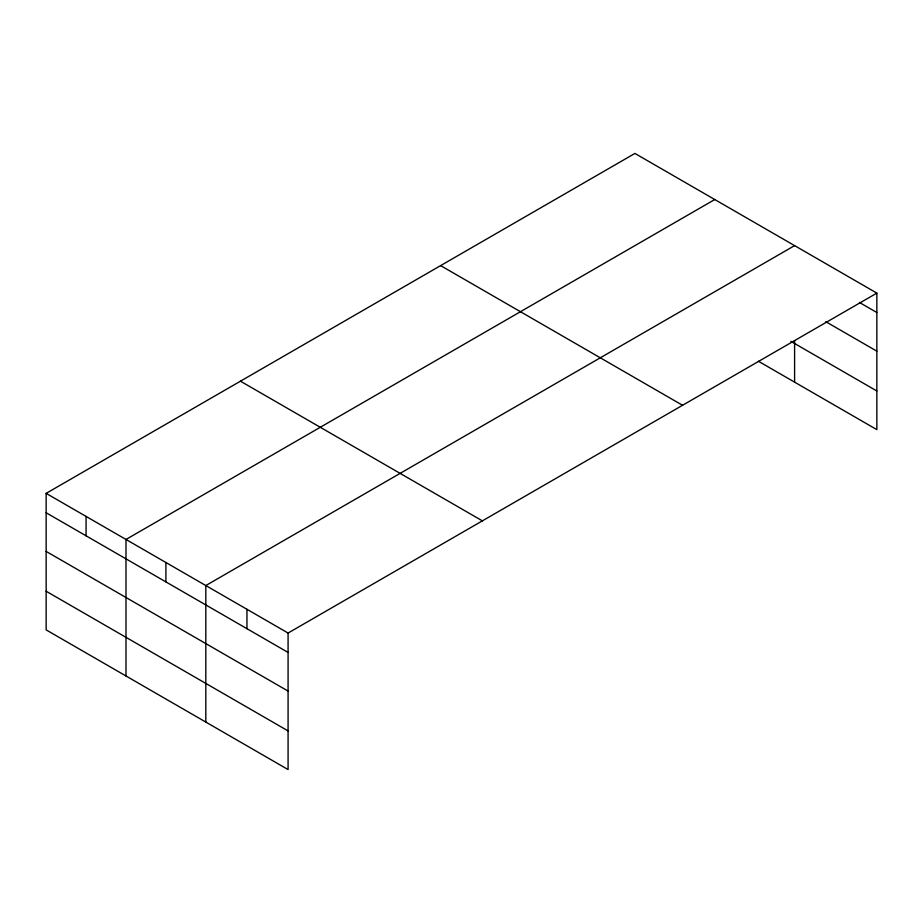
<?xml version="1.0" encoding="UTF-8"?>
<svg xmlns="http://www.w3.org/2000/svg" width="923" height="923" viewBox="0 0 923 923"><rect width="100%" height="100%" fill="white"/><g stroke="black" fill="none" stroke-linecap="round" stroke-linejoin="round"><path stroke-width="1.38" d="M46.15 493.367L288.08 633.04L288.08 769.563L46.15 629.89L46.15 493.367L634.92 153.437L876.85 293.11L876.85 429.633L758.418 361.262M714.76 199.53L125.99 539.459L125.99 675.982M794.599 245.622L205.817 585.551L205.817 722.074M288.08 633.04L876.85 293.11M859.405 302.444L876.85 312.516M825.75 321.666L876.85 351.167M790.849 341.337L876.85 390.983M440.629 265.616L682.559 405.289M240.442 381.187L482.371 520.86M46.15 512.761L288.08 652.434M46.15 551.412L288.08 691.085M46.15 591.239L288.08 730.912M794.599 340.656L794.599 382.145M246.949 609.295L246.949 628.69M165.909 562.499L165.909 581.894M86.07 516.407L86.07 535.802"/></g></svg>
